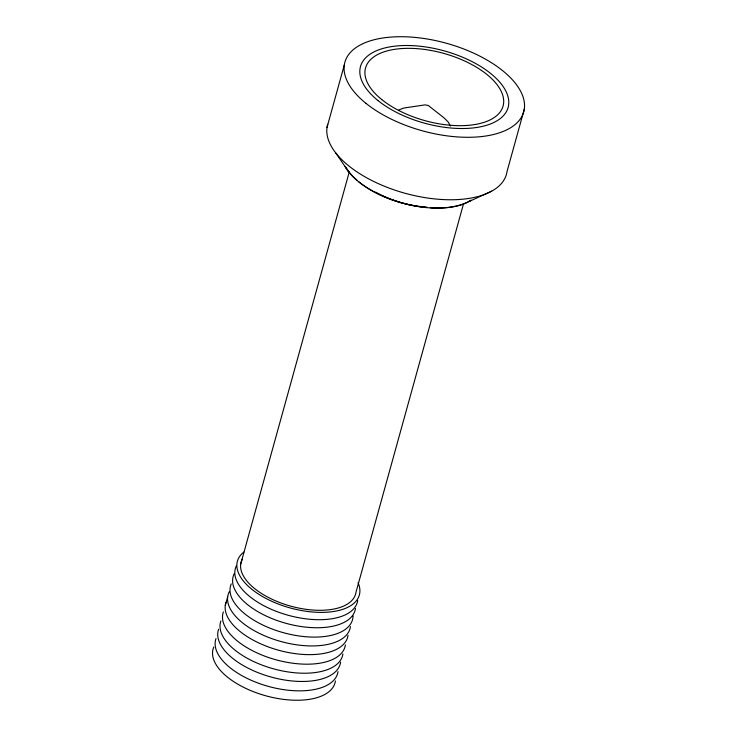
<?xml version="1.0" encoding="UTF-8"?>
<svg xmlns="http://www.w3.org/2000/svg" width="737" height="737" viewBox="0 0 737 737"><rect width="100%" height="100%" fill="white"/><g stroke="black" fill="none" stroke-linecap="round" stroke-linejoin="round"><path stroke-width="1.11" d="M327.016 127.437L344.317 64.957M225.292 605.317L227.705 596.62M240.732 563.989L349.237 172.053M463.582 203.596L355.999 592.216A59.421 29.065 15.5 0 1 288.747 605.584A59.421 29.065 15.5 0 1 242.528 558.849M524.329 109.039L507.028 171.518A92.798 45.399 15.5 0 1 407.202 193.849A92.798 45.399 15.5 0 1 327.716 124.286M469.137 201.487L491.662 191.159M398.938 109.877L403.876 108.026L424.973 104.884L428.243 105.465L444.024 117.856L448.105 121.918L450.436 126.045M335.768 152.983L348.813 172.025M426.649 207.152A63.714 31.175 15.5 0 1 422.154 206.756M421.094 206.646A63.714 31.175 15.5 0 1 375.704 192.182M470.888 200.197A71.36 34.915 15.5 0 1 456.876 205.872M455.89 206.102A71.36 34.915 15.5 0 1 430.408 207.77M426.88 207.502A71.36 34.915 15.5 0 1 358.983 181.901M357.215 180.427A71.36 34.915 15.5 0 1 345.902 167.419M358.044 582.681A63.271 30.954 15.5 0 1 291.161 608.218A63.271 30.954 15.5 0 1 243.8 552.096M335.418 680.979A63.271 30.954 15.5 0 1 265.523 695.719A63.271 30.954 15.5 0 1 213.785 647.031M357.712 600.443A63.271 30.954 15.5 0 1 286.813 614.888A63.271 30.954 15.5 0 1 236.522 565.565M338.016 671.591A63.271 30.954 15.5 0 1 269.125 686.598A63.271 30.954 15.5 0 1 216.005 638.592M471.1 200.317A71.627 35.044 15.5 0 1 403.268 203.384A71.627 35.044 15.5 0 1 345.137 166.479M355.483 608.486A63.271 30.954 15.5 0 1 284.593 622.931A63.271 30.954 15.5 0 1 234.302 573.607M353.06 615.81A63.271 30.954 15.5 0 1 284.989 633.111A63.271 30.954 15.5 0 1 231.261 583.897M350.453 626.671A63.271 30.954 15.5 0 1 279.553 641.126A63.271 30.954 15.5 0 1 229.262 591.793M348.039 635.377A63.271 30.954 15.5 0 1 279.148 650.384A63.271 30.954 15.5 0 1 226.029 602.378M345.395 644.93A63.271 30.954 15.5 0 1 276.504 659.937A63.271 30.954 15.5 0 1 223.385 611.931M342.898 653.959A63.271 30.954 15.5 0 1 274.007 668.966A63.271 30.954 15.5 0 1 220.888 620.959M340.614 662.204A63.271 30.954 15.5 0 1 271.723 677.211A63.271 30.954 15.5 0 1 218.603 629.205M381.775 99.587A71.36 34.915 15.5 0 0 499.861 112.365A71.36 34.915 15.5 0 0 421.334 49.047A71.36 34.915 15.5 0 0 381.775 99.587M365.994 103.364A92.798 45.399 15.5 0 0 519.548 119.984A92.798 45.399 15.5 0 0 417.428 37.651A92.798 45.399 15.5 0 0 365.994 103.364M377.915 100.508A76.602 37.476 15.5 0 0 504.67 114.226A76.602 37.476 15.5 0 0 420.376 46.265A76.602 37.476 15.5 0 0 377.915 100.508"/></g></svg>
